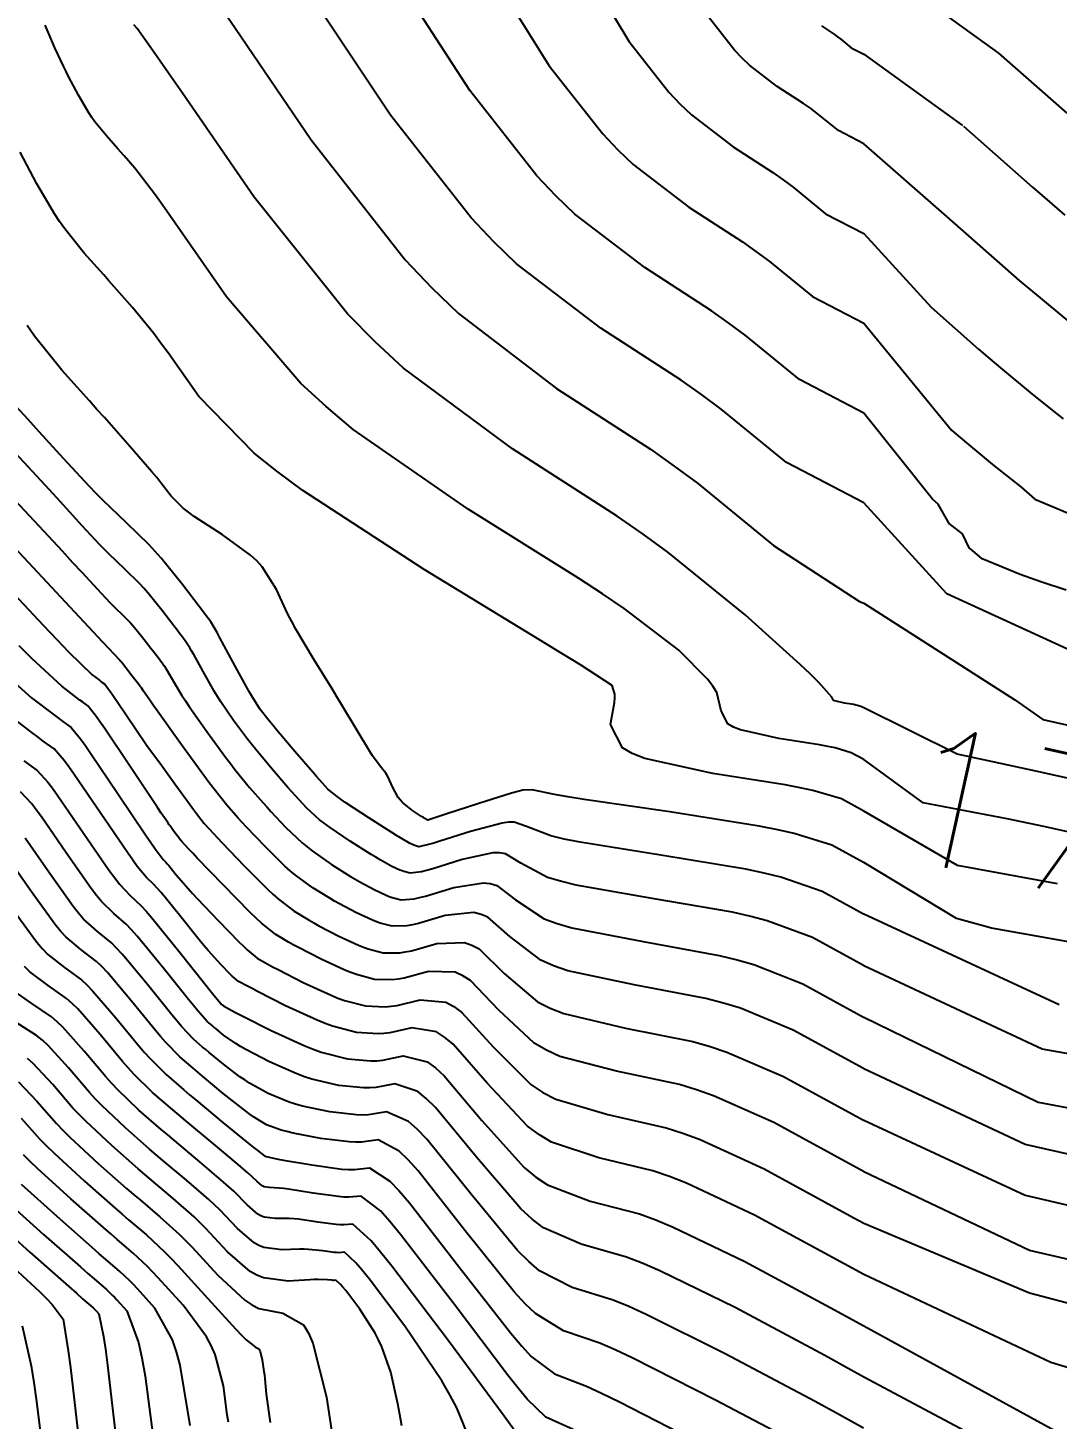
# Model space of a CAD drawing. Header units: metres. Extents: x 837117 to 838477, y 1189012 to 1191015.
# Drawn here: x 837976.96 to 838005.33, y 1189079.97 to 1189118.35 of the extents above; entities that cross this region are included whole.
import ezdxf

# ---------------------------------------------------------------- set-up
doc = ezdxf.new("R2010")
doc.units = ezdxf.units.M
doc.header["$LTSCALE"] = 0.3
doc.layers.add('COTAS 10', color=1, linetype='Continuous')
doc.layers.add('COTAS INT', color=252, linetype='Continuous')
doc.styles.get("Standard").update_dxf_attribs({"font": 'simplex.shx'})

msp = doc.modelspace()

# ---------------------------------------------------------------- linework, layer by layer
at = {"layer": 'COTAS 10'}
for points, elevation in [([(838005.609, 1189115.995), (838003.728, 1189117.65), (838000, 1189120.349)], 1800), ([(838005.582, 1189102.839), (838004.885, 1189103.071), (838004.311, 1189103.27), (838003.265, 1189103.704), (838002.995, 1189103.935), (838002.91, 1189104.005), (838002.719, 1189104.39), (838002.359, 1189104.678), (838002.051, 1189105.211), (838001.897, 1189105.343), (838000, 1189107.724), (837998.23, 1189108.644), (837996.732, 1189109.87), (837996.278, 1189110.206), (837995.807, 1189110.54), (837993.964, 1189111.735), (837992.036, 1189113.206), (837991.512, 1189113.714), (837990.991, 1189114.266), (837989.143, 1189116.624), (837987.523, 1189119.118)], 1790), ([(838005.342, 1189094.734), (838002.58, 1189095.24), (838000, 1189096.744), (837999.998, 1189096.745), (837999.388, 1189097.079), (837998.599, 1189097.315), (837998.243, 1189097.389), (837997.829, 1189097.467), (837995.839, 1189097.779), (837993.961, 1189098.192), (837993.618, 1189098.333), (837993.35, 1189098.485), (837993.021, 1189099.133), (837993.131, 1189099.738), (837993.14, 1189099.864), (837993.14, 1189099.972), (837993.064, 1189100.211), (837992.187, 1189100.774), (837991.681, 1189101.086), (837991.063, 1189101.466), (837987.88, 1189103.404), (837984.541, 1189105.583), (837983.823, 1189106.116), (837983.195, 1189106.619), (837981.673, 1189108.179), (837980.822, 1189109.383), (837980.617, 1189109.662), (837980.425, 1189109.916), (837979.843, 1189110.635), (837979.337, 1189111.207), (837979.193, 1189111.369), (837979.047, 1189111.533), (837978.508, 1189112.137), (837977.972, 1189112.804), (837977.829, 1189113.007), (837977.689, 1189113.217), (837977.201, 1189114.045), (837976.744, 1189114.92)], 1780), ([(838012.268, 1189085.783), (838004.454, 1189087.546), (838000, 1189089.635), (837999.993, 1189089.639), (837998.053, 1189090.701), (837996.6, 1189091.303), (837996.138, 1189091.444), (837995.65, 1189091.574), (837993.674, 1189091.95), (837991.844, 1189092.339), (837991.448, 1189092.476), (837991.1, 1189092.627), (837990.244, 1189093.279), (837989.64, 1189093.817), (837989.452, 1189093.895), (837989.255, 1189093.943), (837988.465, 1189093.861), (837987.724, 1189093.645), (837987.557, 1189093.608), (837987.406, 1189093.581), (837987.001, 1189093.566), (837986.669, 1189093.653), (837986.565, 1189093.69), (837986.455, 1189093.733), (837986.015, 1189093.936), (837985.543, 1189094.188), (837985.412, 1189094.261), (837985.282, 1189094.337), (837984.816, 1189094.624), (837984.33, 1189094.98), (837984.189, 1189095.099), (837984.044, 1189095.227), (837983.494, 1189095.764), (837982.985, 1189096.3), (837982.866, 1189096.428), (837982.756, 1189096.547), (837982.44, 1189096.902), (837982.088, 1189097.348), (837981.955, 1189097.525), (837981.807, 1189097.724), (837981.147, 1189098.636), (837980.532, 1189099.498), (837980.413, 1189099.667), (837980.316, 1189099.805), (837980.148, 1189100.049), (837980.085, 1189100.141), (837980.054, 1189100.182), (837980.018, 1189100.231), (837979.836, 1189100.468), (837979.658, 1189100.697), (837979.595, 1189100.778), (837979.545, 1189100.842), (837979.536, 1189100.853), (837979.534, 1189100.856), (837979.531, 1189100.858), (837979.522, 1189100.867), (837979.513, 1189100.877), (837979.51, 1189100.879), (837979.507, 1189100.882), (837979.497, 1189100.894), (837979.025, 1189101.401), (837976.463, 1189104.151)], 1770), ([(837976.842, 1189098.131), (837977.217, 1189097.864), (837977.509, 1189097.543), (837977.637, 1189097.373), (837977.785, 1189097.167), (837978.493, 1189096.134), (837979.202, 1189095.103), (837979.351, 1189094.899), (837979.48, 1189094.73), (837979.777, 1189094.416), (837980.083, 1189094.131), (837980.218, 1189093.98), (837980.374, 1189093.798), (837981.119, 1189092.882), (837981.836, 1189091.979), (837981.974, 1189091.805), (837982.086, 1189091.664), (837982.275, 1189091.432), (837982.298, 1189091.412), (837982.306, 1189091.406), (837982.314, 1189091.399), (837982.35, 1189091.369), (837982.575, 1189091.245), (837982.703, 1189091.178), (837982.86, 1189091.097), (837983.663, 1189090.688), (837984.588, 1189090.264), (837984.821, 1189090.174), (837985.045, 1189090.095), (837985.772, 1189089.907), (837986.41, 1189089.853), (837986.579, 1189089.857), (837986.743, 1189089.871), (837987.306, 1189089.992), (837987.966, 1189089.828), (837988.192, 1189089.661), (837988.436, 1189089.441), (837989.475, 1189088.21), (837990.638, 1189086.911), (837990.96, 1189086.649), (837991.284, 1189086.429), (837992.454, 1189085.987), (837993.821, 1189085.631), (837994.268, 1189085.465), (837994.745, 1189085.27), (837996.718, 1189084.323), (837999.193, 1189082.989), (837999.987, 1189082.55), (838000, 1189082.543), (838005.271, 1189079.661)], 1760), ([(837991.991, 1189079.688), (837991.233, 1189080.024), (837990.723, 1189080.519), (837990.473, 1189080.822), (837990.175, 1189081.195), (837988.706, 1189083.14), (837987.232, 1189085.065), (837986.931, 1189085.426), (837986.677, 1189085.712), (837986.146, 1189086.124), (837985.805, 1189086.09), (837985.67, 1189086.096), (837985.518, 1189086.107), (837984.822, 1189086.202), (837984.143, 1189086.31), (837984.001, 1189086.329), (837983.88, 1189086.345), (837983.61, 1189086.363), (837983.474, 1189086.38), (837983.438, 1189086.396), (837983.403, 1189086.415), (837983.278, 1189086.523), (837983.02, 1189086.765), (837982.9, 1189086.87), (837982.758, 1189086.991), (837982.071, 1189087.565), (837981.312, 1189088.197), (837981.125, 1189088.354), (837980.949, 1189088.504), (837980.396, 1189088.984), (837979.877, 1189089.49), (837979.722, 1189089.657), (837979.563, 1189089.836), (837978.946, 1189090.579), (837978.332, 1189091.284), (837978.174, 1189091.439), (837978.021, 1189091.577), (837977.515, 1189091.928), (837977.012, 1189092.305), (837976.861, 1189092.459)], 1750), ([(837976.772, 1189088.276), (837977.29, 1189087.693), (837977.471, 1189087.51), (837977.668, 1189087.316), (837978.517, 1189086.535), (837979.36, 1189085.794), (837979.555, 1189085.625), (837979.732, 1189085.472), (837980.229, 1189085.05), (837980.723, 1189084.588), (837980.897, 1189084.409), (837981.089, 1189084.207), (837981.917, 1189083.296), (837982.688, 1189082.449), (837982.844, 1189082.288), (837982.974, 1189082.159), (837983.235, 1189081.958), (837983.322, 1189081.909), (837983.343, 1189081.875), (837983.362, 1189081.832), (837983.418, 1189081.605), (837983.464, 1189081.288), (837983.476, 1189081.188), (837983.488, 1189081.082), (837983.53, 1189080.658), (837983.637, 1189079.875)], 1740), ([(837976.318, 1189084.37), (837977.278, 1189083.487), (837977.468, 1189083.297), (837977.627, 1189083.131), (837977.927, 1189082.727), (837978.071, 1189081.854), (837978.131, 1189081.392), (837978.199, 1189080.834), (837978.518, 1189078.023)], 1730)]:
    msp.add_lwpolyline(points, dxfattribs=dict(at, elevation=elevation))
at = {"layer": 'COTAS INT'}
for points, elevation in [([(837992.37, 1189119.908), (837993.521, 1189117.985), (837994.624, 1189116.578), (837994.934, 1189116.249), (837995.247, 1189115.945), (837996.398, 1189115.068), (837997.498, 1189114.355), (837997.779, 1189114.155), (837998.05, 1189113.955), (837998.944, 1189113.223), (838000, 1189112.674), (838001.854, 1189110.643), (838003.165, 1189109.486), (838003.479, 1189109.215), (838003.771, 1189108.966), (838004.647, 1189108.247), (838005.327, 1189107.704), (838005.496, 1189107.565)], 1794), ([(837989.947, 1189119.513), (837991.332, 1189117.305), (837992.807, 1189115.422), (837993.223, 1189114.981), (837993.642, 1189114.575), (837995.181, 1189113.401), (837996.653, 1189112.448), (837997.029, 1189112.181), (837997.391, 1189111.912), (837998.587, 1189110.934), (838000, 1189110.199), (838002.421, 1189107.254), (838002.66, 1189107.047), (838002.884, 1189106.857), (838003.553, 1189106.307), (838004.074, 1189105.891), (838004.203, 1189105.785), (838004.326, 1189105.684), (838004.716, 1189105.35), (838006.124, 1189104.755)], 1792), ([(837982.262, 1189118.948), (837982.676, 1189118.327), (837984.766, 1189115.263), (837987.358, 1189111.954), (837988.089, 1189111.179), (837988.825, 1189110.466), (837991.531, 1189108.403), (837994.117, 1189106.726), (837994.778, 1189106.257), (837995.415, 1189105.785), (837997.516, 1189104.065), (837999.884, 1189102.529), (838000, 1189102.478), (838004.162, 1189099.813), (838004.937, 1189099.27), (838010.816, 1189097.949)], 1786), ([(838006.126, 1189096.065), (838004.962, 1189096.314), (838003.957, 1189096.525), (838001.642, 1189096.971), (838000, 1189098.166), (837999.999, 1189098.167), (837999.656, 1189098.354), (837999.211, 1189098.488), (837999.01, 1189098.529), (837998.777, 1189098.573), (837997.656, 1189098.749), (837996.598, 1189098.981), (837996.405, 1189099.061), (837996.254, 1189099.147), (837996.069, 1189099.511), (837995.947, 1189100.016), (837995.837, 1189100.19), (837995.693, 1189100.379), (837994.898, 1189101.184), (837993.392, 1189102.329), (837992.801, 1189102.732), (837992.134, 1189103.172), (837989.097, 1189105.07), (837985.928, 1189107.271), (837985.178, 1189107.901), (837984.483, 1189108.541), (837982.435, 1189110.93), (837981.021, 1189112.965), (837980.726, 1189113.381), (837980.473, 1189113.735), (837979.908, 1189114.481), (837979.609, 1189114.818), (837979.439, 1189115.01), (837979.12, 1189115.366), (837978.805, 1189115.759), (837978.721, 1189115.879), (837978.638, 1189116.003), (837978.35, 1189116.49), (837978.081, 1189117.006), (837978.01, 1189117.148), (837977.94, 1189117.29), (837977.698, 1189117.799), (837977.486, 1189118.291), (837977.435, 1189118.421)], 1782), ([(838010.704, 1189096.517), (838004.741, 1189097.841), (838003.555, 1189098.101), (838002.572, 1189098.315), (838000, 1189099.588), (837999.923, 1189099.63), (837999.823, 1189099.66), (837999.778, 1189099.669), (837999.725, 1189099.679), (837999.473, 1189099.719), (837999.235, 1189099.771), (837999.192, 1189099.789), (837999.158, 1189099.808), (837999.116, 1189099.89), (837998.764, 1189100.294), (837998.534, 1189100.516), (837998.246, 1189100.785), (837996.731, 1189102.158), (837994.597, 1189103.884), (837993.92, 1189104.378), (837993.206, 1189104.877), (837990.314, 1189106.736), (837987.315, 1189108.958), (837986.533, 1189109.686), (837985.772, 1189110.464), (837983.197, 1189113.681), (837981.22, 1189116.546), (837980.835, 1189117.101), (837980.52, 1189117.553), (837979.972, 1189118.327), (837979.882, 1189118.429)], 1784), ([(838007.922, 1189100.15), (838002.294, 1189102.733), (838000, 1189105.248), (837997.873, 1189106.355), (837996.073, 1189107.828), (837995.528, 1189108.231), (837994.962, 1189108.633), (837992.748, 1189110.069), (837990.431, 1189111.836), (837989.8, 1189112.446), (837989.175, 1189113.11), (837986.954, 1189115.943), (837985.099, 1189118.722)], 1788), ([(838005.74, 1189110.188), (838004.658, 1189111.076), (838004.298, 1189111.384), (838003.91, 1189111.718), (838002.29, 1189113.148), (838000, 1189115.149), (837999.3, 1189115.513), (837998.709, 1189115.997), (837998.529, 1189116.13), (837998.343, 1189116.262), (837997.615, 1189116.734), (837996.853, 1189117.315), (837996.646, 1189117.516), (837996.44, 1189117.734), (837995.71, 1189118.666)], 1796), ([(837998.832, 1189118.4), (837999.189, 1189118.169), (837999.28, 1189118.104), (837999.368, 1189118.039), (837999.657, 1189117.802), (838000, 1189117.624), (838002.726, 1189115.652)], 1798), ([(838002.746, 1189115.634), (838004.655, 1189113.95), (838005.116, 1189113.552), (838005.546, 1189113.186)], 1798), ([(838006.727, 1189092.944), (838003.518, 1189093.51), (838002.554, 1189093.776), (838000, 1189095.322), (837999.997, 1189095.324), (837999.121, 1189095.803), (837998.083, 1189096.129), (837997.633, 1189096.227), (837997.114, 1189096.328), (837994.651, 1189096.72), (837992.292, 1189097.066), (837991.838, 1189097.138), (837991.47, 1189097.2), (837990.859, 1189097.334), (837990.604, 1189097.317), (837990.461, 1189097.283), (837990.286, 1189097.235), (837989.393, 1189096.956), (837988.508, 1189096.663), (837988.339, 1189096.608), (837988.203, 1189096.563), (837987.984, 1189096.492), (837987.979, 1189096.494), (837987.977, 1189096.494), (837987.975, 1189096.495), (837987.968, 1189096.498), (837987.901, 1189096.541), (837987.861, 1189096.566), (837987.812, 1189096.597), (837987.56, 1189096.759), (837987.285, 1189096.981), (837987.222, 1189097.05), (837987.166, 1189097.122), (837987.009, 1189097.409), (837986.89, 1189097.678), (837986.857, 1189097.739), (837986.824, 1189097.793), (837986.704, 1189097.94), (837986.528, 1189098.163), (837986.46, 1189098.265), (837986.383, 1189098.384), (837986.034, 1189098.962), (837985.603, 1189099.687), (837985.475, 1189099.899), (837985.342, 1189100.116), (837984.83, 1189100.942), (837984.346, 1189101.758), (837984.231, 1189101.969), (837984.125, 1189102.173), (837983.808, 1189102.855), (837983.419, 1189103.477), (837983.267, 1189103.644), (837983.095, 1189103.807), (837982.312, 1189104.376), (837981.543, 1189104.873), (837981.381, 1189104.991), (837981.239, 1189105.101), (837980.911, 1189105.428), (837980.623, 1189105.802), (837980.508, 1189105.942), (837980.377, 1189106.097), (837979.779, 1189106.788), (837979.065, 1189107.596), (837978.861, 1189107.825), (837978.656, 1189108.056), (837977.895, 1189108.908), (837977.14, 1189109.848), (837976.938, 1189110.134)], 1778), ([(838005.388, 1189091.401), (838000, 1189093.901), (837999.996, 1189093.903), (837998.854, 1189094.528), (837997.712, 1189094.923), (837997.259, 1189095.031), (837996.748, 1189095.139), (837994.407, 1189095.528), (837992.18, 1189095.884), (837991.741, 1189095.973), (837991.378, 1189096.056), (837990.705, 1189096.321), (837990.363, 1189096.442), (837990.208, 1189096.436), (837990.028, 1189096.412), (837989.161, 1189096.182), (837988.312, 1189095.909), (837988.144, 1189095.858), (837988.004, 1189095.817), (837987.738, 1189095.761), (837987.651, 1189095.784), (837987.624, 1189095.793), (837987.595, 1189095.805), (837987.48, 1189095.858), (837987.232, 1189096.003), (837987.12, 1189096.073), (837986.989, 1189096.155), (837986.357, 1189096.557), (837985.724, 1189096.973), (837985.592, 1189097.065), (837985.479, 1189097.145), (837985.226, 1189097.35), (837985.007, 1189097.592), (837984.915, 1189097.697), (837984.81, 1189097.818), (837984.316, 1189098.391), (837983.815, 1189098.982), (837983.706, 1189099.115), (837983.609, 1189099.234), (837983.364, 1189099.55), (837983.149, 1189099.89), (837983.071, 1189100.024), (837982.985, 1189100.175), (837982.608, 1189100.863), (837982.253, 1189101.52), (837982.181, 1189101.65), (837982.121, 1189101.759), (837981.998, 1189101.966), (837981.847, 1189102.163), (837981.77, 1189102.265), (837981.676, 1189102.388), (837981.209, 1189103.004), (837980.628, 1189103.721), (837980.463, 1189103.907), (837980.296, 1189104.088), (837979.678, 1189104.697), (837979.027, 1189105.318), (837978.84, 1189105.507), (837978.649, 1189105.703), (837977.935, 1189106.472), (837977.269, 1189107.208), (837977.11, 1189107.384), (837976.961, 1189107.547), (837976.511, 1189108.036)], 1776), ([(838009.498, 1189089.364), (838004.921, 1189090.175), (838000, 1189092.479), (837999.995, 1189092.482), (837998.587, 1189093.252), (837997.341, 1189093.716), (837996.886, 1189093.835), (837996.382, 1189093.951), (837994.163, 1189094.335), (837992.068, 1189094.703), (837991.643, 1189094.807), (837991.285, 1189094.913), (837990.551, 1189095.307), (837990.122, 1189095.567), (837989.956, 1189095.589), (837989.77, 1189095.589), (837988.929, 1189095.408), (837988.116, 1189095.154), (837987.948, 1189095.108), (837987.805, 1189095.072), (837987.492, 1189095.029), (837987.324, 1189095.073), (837987.271, 1189095.092), (837987.215, 1189095.114), (837986.992, 1189095.217), (837986.669, 1189095.398), (837986.551, 1189095.469), (837986.42, 1189095.549), (837985.843, 1189095.912), (837985.26, 1189096.309), (837985.124, 1189096.409), (837985, 1189096.506), (837984.649, 1189096.821), (837984.333, 1189097.161), (837984.232, 1189097.274), (837984.125, 1189097.394), (837983.691, 1189097.895), (837983.239, 1189098.438), (837983.122, 1189098.585), (837983.008, 1189098.73), (837982.625, 1189099.245), (837982.277, 1189099.759), (837982.185, 1189099.905), (837982.095, 1189100.051), (837981.788, 1189100.592), (837981.53, 1189101.06), (837981.472, 1189101.161), (837981.42, 1189101.25), (837981.277, 1189101.466), (837981.117, 1189101.674), (837981.054, 1189101.757), (837980.982, 1189101.851), (837980.654, 1189102.284), (837980.264, 1189102.765), (837980.153, 1189102.89), (837980.041, 1189103.011), (837979.626, 1189103.42), (837979.189, 1189103.838), (837979.063, 1189103.965), (837978.935, 1189104.096), (837978.455, 1189104.613), (837977.855, 1189105.272), (837977.65, 1189105.495), (837977.429, 1189105.734), (837976.495, 1189106.741)], 1774), ([(837976.479, 1189105.446), (837977.898, 1189103.92), (837978.191, 1189103.605), (837978.44, 1189103.336), (837978.976, 1189102.753), (837979.221, 1189102.489), (837979.287, 1189102.422), (837979.351, 1189102.357), (837979.574, 1189102.144), (837979.786, 1189101.935), (837979.844, 1189101.873), (837979.9, 1189101.809), (837980.1, 1189101.563), (837980.289, 1189101.315), (837980.339, 1189101.249), (837980.388, 1189101.186), (837980.557, 1189100.967), (837980.719, 1189100.74), (837980.763, 1189100.672), (837980.808, 1189100.6), (837980.968, 1189100.32), (837981.205, 1189099.928), (837981.299, 1189099.786), (837981.405, 1189099.629), (837981.886, 1189098.94), (837982.408, 1189098.227), (837982.539, 1189098.055), (837982.663, 1189097.893), (837983.065, 1189097.398), (837983.441, 1189096.971), (837983.549, 1189096.851), (837983.659, 1189096.731), (837984.071, 1189096.292), (837984.522, 1189095.866), (837984.656, 1189095.754), (837984.795, 1189095.644), (837985.33, 1189095.268), (837985.851, 1189094.943), (837985.982, 1189094.865), (837986.106, 1189094.793), (837986.503, 1189094.577), (837986.835, 1189094.424), (837986.918, 1189094.391), (837986.996, 1189094.363), (837987.247, 1189094.297), (837987.605, 1189094.326), (837987.752, 1189094.358), (837987.92, 1189094.399), (837988.697, 1189094.635), (837989.513, 1189094.766), (837989.704, 1189094.742), (837989.881, 1189094.692), (837990.397, 1189094.293), (837991.193, 1189093.77), (837991.546, 1189093.642), (837991.956, 1189093.521), (837993.919, 1189093.143), (837996.016, 1189092.762), (837996.512, 1189092.64), (837996.97, 1189092.509), (837998.32, 1189091.977), (837999.994, 1189091.061), (838000, 1189091.058), (838004.804, 1189088.714), (838010.883, 1189087.573)], 1772), ([(837975.497, 1189103.876), (837977.381, 1189101.868), (837977.762, 1189101.469), (837978.081, 1189101.138), (837978.725, 1189100.506), (837978.928, 1189100.351), (837978.969, 1189100.32), (837979.004, 1189100.294), (837979.076, 1189100.242), (837979.179, 1189100.11), (837979.233, 1189100.033), (837979.298, 1189099.939), (837979.626, 1189099.453), (837979.966, 1189098.946), (837980.04, 1189098.838), (837980.104, 1189098.745), (837980.258, 1189098.529), (837980.43, 1189098.295), (837980.505, 1189098.192), (837980.592, 1189098.072), (837981.005, 1189097.496), (837981.427, 1189096.912), (837981.52, 1189096.786), (837981.603, 1189096.675), (837981.815, 1189096.405), (837982.072, 1189096.123), (837982.183, 1189096.005), (837982.311, 1189095.87), (837982.916, 1189095.235), (837983.565, 1189094.588), (837983.721, 1189094.444), (837983.866, 1189094.315), (837984.302, 1189093.979), (837984.714, 1189093.731), (837984.843, 1189093.657), (837984.979, 1189093.582), (837985.527, 1189093.296), (837986.075, 1189093.043), (837986.211, 1189092.989), (837986.341, 1189092.943), (837986.755, 1189092.834), (837987.207, 1189092.835), (837987.361, 1189092.858), (837987.528, 1189092.89), (837988.233, 1189093.087), (837988.997, 1189093.12), (837989.2, 1189093.048), (837989.4, 1189092.941), (837990.09, 1189092.265), (837991.008, 1189091.484), (837991.351, 1189091.311), (837991.732, 1189091.157), (837993.43, 1189090.758), (837995.284, 1189090.385), (837995.764, 1189090.248), (837996.229, 1189090.096), (837997.786, 1189089.425), (837999.993, 1189088.218), (838000, 1189088.214), (838004.454, 1189086.144), (838013.653, 1189083.993)], 1768), ([(838015.038, 1189082.203), (838004.57, 1189084.626), (838000, 1189086.793), (837999.992, 1189086.797), (837997.519, 1189088.15), (837995.858, 1189088.89), (837995.39, 1189089.052), (837994.918, 1189089.197), (837993.186, 1189089.565), (837991.62, 1189089.975), (837991.253, 1189090.145), (837990.915, 1189090.341), (837989.936, 1189091.251), (837989.159, 1189092.066), (837988.948, 1189092.201), (837988.739, 1189092.297), (837988.001, 1189092.314), (837987.331, 1189092.135), (837987.165, 1189092.108), (837987.008, 1189092.089), (837986.509, 1189092.102), (837986.014, 1189092.233), (837985.858, 1189092.288), (837985.695, 1189092.352), (837985.039, 1189092.655), (837984.416, 1189092.977), (837984.274, 1189093.054), (837984.145, 1189093.125), (837983.788, 1189093.335), (837983.401, 1189093.651), (837983.253, 1189093.789), (837983.087, 1189093.948), (837982.339, 1189094.707), (837981.636, 1189095.439), (837981.5, 1189095.582), (837981.387, 1189095.7), (837981.19, 1189095.909), (837981.139, 1189095.974), (837981.119, 1189096.001), (837981.096, 1189096.032), (837980.994, 1189096.173), (837980.894, 1189096.313), (837980.873, 1189096.342), (837980.854, 1189096.367), (837980.813, 1189096.424), (837980.634, 1189096.688), (837980.529, 1189096.845), (837980.4, 1189097.037), (837979.737, 1189098.031), (837979.066, 1189099.027), (837978.933, 1189099.22), (837978.822, 1189099.378), (837978.612, 1189099.648), (837978.463, 1189099.753), (837978.392, 1189099.806), (837978.307, 1189099.87), (837977.892, 1189100.188), (837977.065, 1189100.953), (837976.721, 1189101.3)], 1766), ([(837976.049, 1189100.769), (837977.059, 1189099.869), (837977.687, 1189099.389), (837977.923, 1189099.212), (837978.147, 1189099.053), (837978.403, 1189098.737), (837978.532, 1189098.557), (837978.686, 1189098.338), (837979.448, 1189097.211), (837980.2, 1189096.09), (837980.347, 1189095.875), (837980.468, 1189095.7), (837980.682, 1189095.412), (837980.764, 1189095.334), (837980.801, 1189095.292), (837980.844, 1189095.242), (837981.049, 1189094.989), (837981.376, 1189094.605), (837981.496, 1189094.472), (837981.627, 1189094.328), (837982.208, 1189093.713), (837982.774, 1189093.137), (837982.897, 1189093.017), (837983.005, 1189092.915), (837983.275, 1189092.69), (837983.576, 1189092.518), (837983.705, 1189092.45), (837983.853, 1189092.372), (837984.55, 1189092.015), (837985.315, 1189091.662), (837985.505, 1189091.587), (837985.686, 1189091.522), (837986.263, 1189091.371), (837986.809, 1189091.344), (837986.97, 1189091.358), (837987.135, 1189091.38), (837987.77, 1189091.54), (837988.481, 1189091.474), (837988.696, 1189091.354), (837988.918, 1189091.191), (837989.782, 1189090.237), (837990.823, 1189089.197), (837991.155, 1189088.98), (837991.508, 1189088.793), (837992.942, 1189088.372), (837994.552, 1189088.008), (837995.016, 1189087.857), (837995.487, 1189087.683), (837997.252, 1189086.874), (837999.728, 1189085.526), (838000, 1189085.374), (838004.57, 1189083.457), (838015.616, 1189080.538)], 1764), ([(838008.249, 1189080.595), (838005.154, 1189081.53), (838000, 1189083.958), (837999.461, 1189084.258), (837996.985, 1189085.599), (837995.116, 1189086.477), (837994.642, 1189086.661), (837994.187, 1189086.82), (837992.698, 1189087.18), (837991.396, 1189087.611), (837991.058, 1189087.814), (837990.73, 1189088.054), (837989.629, 1189089.224), (837988.677, 1189090.316), (837988.444, 1189090.507), (837988.224, 1189090.651), (837987.538, 1189090.766), (837986.939, 1189090.626), (837986.774, 1189090.607), (837986.61, 1189090.598), (837986.018, 1189090.639), (837985.359, 1189090.812), (837985.152, 1189090.886), (837984.935, 1189090.972), (837984.062, 1189091.374), (837983.29, 1189091.767), (837983.136, 1189091.846), (837983.008, 1189091.912), (837982.761, 1189092.046), (837982.641, 1189092.146), (837982.593, 1189092.191), (837982.538, 1189092.244), (837982.287, 1189092.5), (837981.931, 1189092.896), (837981.811, 1189093.038), (837981.682, 1189093.193), (837981.136, 1189093.869), (837980.628, 1189094.496), (837980.522, 1189094.62), (837980.432, 1189094.722), (837980.23, 1189094.914), (837979.974, 1189095.215), (837979.849, 1189095.387), (837979.701, 1189095.597), (837978.97, 1189096.672), (837978.236, 1189097.752), (837978.084, 1189097.965), (837977.956, 1189098.14), (837977.682, 1189098.459), (837977.382, 1189098.671), (837977.238, 1189098.779), (837977.067, 1189098.908), (837976.226, 1189099.551)], 1762), ([(838006.264, 1189077.792), (838000, 1189081.129), (837999.657, 1189081.319), (837998.926, 1189081.721), (837996.451, 1189083.047), (837994.375, 1189084.064), (837993.894, 1189084.269), (837993.455, 1189084.442), (837992.209, 1189084.795), (837991.171, 1189085.247), (837990.863, 1189085.483), (837990.545, 1189085.768), (837989.321, 1189087.196), (837988.195, 1189088.566), (837987.94, 1189088.814), (837987.708, 1189089.004), (837987.074, 1189089.219), (837986.547, 1189089.116), (837986.383, 1189089.107), (837986.211, 1189089.107), (837985.526, 1189089.176), (837984.786, 1189089.35), (837984.579, 1189089.417), (837984.372, 1189089.491), (837983.62, 1189089.823), (837982.965, 1189090.169), (837982.819, 1189090.252), (837982.689, 1189090.33), (837982.348, 1189090.563), (837982.134, 1189090.742), (837982.083, 1189090.784), (837982.036, 1189090.824), (837981.899, 1189090.942), (837981.644, 1189091.23), (837981.524, 1189091.376), (837981.381, 1189091.55), (837980.685, 1189092.421), (837979.966, 1189093.295), (837979.809, 1189093.472), (837979.671, 1189093.62), (837979.325, 1189093.919), (837978.987, 1189094.245), (837978.853, 1189094.411), (837978.703, 1189094.609), (837978.015, 1189095.596), (837977.335, 1189096.582), (837977.189, 1189096.78), (837977.062, 1189096.945), (837976.753, 1189097.27)], 1758), ([(837999.989, 1189079.724), (837999.327, 1189080.088), (837998.658, 1189080.452), (837996.184, 1189081.772), (837994.004, 1189082.857), (837993.52, 1189083.074), (837993.089, 1189083.254), (837991.965, 1189083.602), (837991.059, 1189084.065), (837990.765, 1189084.318), (837990.453, 1189084.625), (837989.167, 1189086.182), (837987.955, 1189087.691), (837987.688, 1189087.967), (837987.45, 1189088.181), (837986.842, 1189088.445), (837986.351, 1189088.362), (837986.187, 1189088.357), (837986.012, 1189088.361), (837985.28, 1189088.444), (837984.527, 1189088.606), (837984.338, 1189088.659), (837984.157, 1189088.717), (837983.577, 1189088.957), (837983.069, 1189089.241), (837982.935, 1189089.326), (837982.803, 1189089.415), (837982.347, 1189089.758), (837981.953, 1189090.085), (837981.861, 1189090.163), (837981.775, 1189090.235), (837981.523, 1189090.453), (837981.203, 1189090.795), (837981.073, 1189090.946), (837980.927, 1189091.122), (837980.25, 1189091.961), (837979.557, 1189092.792), (837979.4, 1189092.964), (837979.259, 1189093.109), (837978.872, 1189093.421), (837978.493, 1189093.76), (837978.355, 1189093.923), (837978.203, 1189094.115), (837977.538, 1189095.058), (837976.885, 1189095.997)], 1756), ([(837998.391, 1189079.184), (837995.917, 1189080.496), (837993.633, 1189081.65), (837993.146, 1189081.878), (837992.723, 1189082.065), (837991.721, 1189082.409), (837990.947, 1189082.883), (837990.668, 1189083.152), (837990.36, 1189083.481), (837989.014, 1189085.168), (837987.714, 1189086.816), (837987.436, 1189087.12), (837987.193, 1189087.358), (837986.61, 1189087.671), (837986.155, 1189087.607), (837985.992, 1189087.607), (837985.813, 1189087.616), (837985.034, 1189087.712), (837984.267, 1189087.861), (837984.096, 1189087.902), (837983.942, 1189087.943), (837983.534, 1189088.091), (837983.174, 1189088.313), (837983.05, 1189088.401), (837982.916, 1189088.5), (837982.345, 1189088.952), (837981.773, 1189089.428), (837981.638, 1189089.541), (837981.513, 1189089.647), (837981.147, 1189089.963), (837980.761, 1189090.36), (837980.623, 1189090.516), (837980.472, 1189090.693), (837979.815, 1189091.5), (837979.149, 1189092.29), (837978.992, 1189092.455), (837978.846, 1189092.598), (837978.42, 1189092.924), (837977.999, 1189093.275), (837977.857, 1189093.435), (837977.704, 1189093.621), (837977.06, 1189094.519), (837976.435, 1189095.412)], 1754), ([(837976.583, 1189093.981), (837977.205, 1189093.127), (837977.359, 1189092.947), (837977.505, 1189092.79), (837977.967, 1189092.426), (837978.434, 1189092.088), (837978.583, 1189091.947), (837978.74, 1189091.787), (837979.38, 1189091.04), (837980.017, 1189090.265), (837980.173, 1189090.087), (837980.319, 1189089.925), (837980.772, 1189089.473), (837981.252, 1189089.058), (837981.416, 1189088.92), (837981.593, 1189088.771), (837982.344, 1189088.147), (837983.03, 1189087.585), (837983.166, 1189087.475), (837983.279, 1189087.385), (837983.491, 1189087.225), (837983.727, 1189087.169), (837983.854, 1189087.145), (837984.008, 1189087.116), (837984.788, 1189086.981), (837985.614, 1189086.87), (837985.796, 1189086.857), (837985.958, 1189086.852), (837986.378, 1189086.898), (837986.935, 1189086.535), (837987.183, 1189086.273), (837987.473, 1189085.94), (837988.86, 1189084.154), (837990.268, 1189082.338), (837990.57, 1189081.987), (837990.835, 1189081.701), (837991.477, 1189081.217), (837992.357, 1189080.877), (837992.773, 1189080.682), (837993.262, 1189080.444), (837995.65, 1189079.221)], 1752), ([(837990.375, 1189079.656), (837990.083, 1189080.052), (837988.552, 1189082.126), (837986.991, 1189084.19), (837986.679, 1189084.579), (837986.419, 1189084.889), (837985.914, 1189085.35), (837985.667, 1189085.326), (837985.569, 1189085.33), (837985.458, 1189085.338), (837984.953, 1189085.407), (837984.416, 1189085.482), (837984.285, 1189085.494), (837984.162, 1189085.502), (837983.785, 1189085.501), (837983.467, 1189085.543), (837983.382, 1189085.579), (837983.298, 1189085.625), (837983.006, 1189085.877), (837982.634, 1189086.254), (837982.499, 1189086.378), (837982.351, 1189086.511), (837981.703, 1189087.062), (837980.996, 1189087.652), (837980.811, 1189087.808), (837980.631, 1189087.962), (837980.02, 1189088.494), (837979.435, 1189089.055), (837979.272, 1189089.228), (837979.108, 1189089.408), (837978.511, 1189090.118), (837977.923, 1189090.781), (837977.765, 1189090.931), (837977.609, 1189091.066), (837977.062, 1189091.431), (837976.518, 1189091.82)], 1748), ([(837989.247, 1189079.131), (837988.783, 1189080.284), (837988.591, 1189080.644), (837988.371, 1189081.022), (837987.349, 1189082.537), (837986.362, 1189083.842), (837986.165, 1189084.088), (837986.001, 1189084.285), (837985.683, 1189084.577), (837985.528, 1189084.561), (837985.467, 1189084.564), (837985.398, 1189084.569), (837985.084, 1189084.612), (837984.689, 1189084.654), (837984.569, 1189084.658), (837984.445, 1189084.66), (837983.96, 1189084.64), (837983.459, 1189084.706), (837983.326, 1189084.762), (837983.194, 1189084.835), (837982.734, 1189085.232), (837982.247, 1189085.742), (837982.099, 1189085.885), (837981.944, 1189086.03), (837981.334, 1189086.559), (837980.68, 1189087.107), (837980.497, 1189087.262), (837980.313, 1189087.42), (837979.644, 1189088.004), (837978.994, 1189088.62), (837978.822, 1189088.798), (837978.654, 1189088.979), (837978.076, 1189089.658), (837977.515, 1189090.279), (837977.356, 1189090.423), (837977.197, 1189090.555), (837976.61, 1189090.933)], 1746), ([(837987.266, 1189079.784), (837987.212, 1189080.101), (837987.159, 1189080.395), (837986.963, 1189081.263), (837986.712, 1189081.966), (837986.624, 1189082.155), (837986.527, 1189082.342), (837986.107, 1189082.999), (837985.718, 1189083.514), (837985.641, 1189083.611), (837985.576, 1189083.688), (837985.451, 1189083.803), (837985.39, 1189083.797), (837985.366, 1189083.798), (837985.339, 1189083.8), (837985.215, 1189083.817), (837984.961, 1189083.826), (837984.853, 1189083.823), (837984.727, 1189083.817), (837984.135, 1189083.778), (837983.452, 1189083.869), (837983.269, 1189083.946), (837983.089, 1189084.044), (837982.461, 1189084.587), (837981.861, 1189085.23), (837981.698, 1189085.393), (837981.537, 1189085.549), (837980.966, 1189086.056), (837980.364, 1189086.562), (837980.183, 1189086.717), (837979.996, 1189086.878), (837979.268, 1189087.514), (837978.552, 1189088.186), (837978.372, 1189088.369), (837978.199, 1189088.55), (837977.642, 1189089.197), (837977.106, 1189089.776), (837976.947, 1189089.915)], 1744), ([(837976.698, 1189089.273), (837977.207, 1189088.737), (837977.745, 1189088.122), (837977.921, 1189087.939), (837978.11, 1189087.751), (837978.893, 1189087.025), (837979.678, 1189086.336), (837979.869, 1189086.171), (837980.048, 1189086.017), (837980.597, 1189085.553), (837981.13, 1189085.068), (837981.298, 1189084.901), (837981.475, 1189084.719), (837982.189, 1189083.941), (837982.935, 1189083.25), (837983.132, 1189083.122), (837983.324, 1189083.022), (837983.986, 1189082.892), (837984.556, 1189082.567), (837984.691, 1189082.345), (837984.816, 1189082.066), (837985.185, 1189080.58), (837985.449, 1189078.872)], 1742), ([(837982.489, 1189079.888), (837982.454, 1189080.088), (837982.346, 1189080.89), (837982.119, 1189081.757), (837982.008, 1189081.998), (837981.877, 1189082.239), (837981.234, 1189083.114), (837980.55, 1189083.867), (837980.394, 1189084.032), (837980.253, 1189084.178), (837979.861, 1189084.547), (837979.416, 1189084.927), (837979.24, 1189085.079), (837979.043, 1189085.252), (837978.141, 1189086.045), (837977.226, 1189086.881), (837977.021, 1189087.08), (837976.835, 1189087.265)], 1738), ([(837981.427, 1189079.791), (837981.152, 1189081.457), (837981.053, 1189081.828), (837980.943, 1189082.16), (837980.461, 1189083.033), (837979.979, 1189083.565), (837979.869, 1189083.681), (837979.769, 1189083.784), (837979.492, 1189084.045), (837979.099, 1189084.382), (837978.926, 1189084.533), (837978.725, 1189084.709), (837977.765, 1189085.556), (837976.785, 1189086.446)], 1736), ([(837976.343, 1189086.011), (837977.389, 1189085.066), (837978.407, 1189084.167), (837978.612, 1189083.987), (837978.783, 1189083.837), (837979.124, 1189083.542), (837979.285, 1189083.39), (837979.343, 1189083.33), (837979.407, 1189083.262), (837979.688, 1189082.953), (837980.008, 1189082.08), (837980.097, 1189081.658), (837980.186, 1189081.157), (837980.508, 1189078.693)], 1734), ([(837975.901, 1189085.576), (837977.014, 1189084.576), (837978.09, 1189083.625), (837978.298, 1189083.441), (837978.467, 1189083.292), (837978.756, 1189083.039), (837978.801, 1189082.996), (837978.818, 1189082.979), (837978.836, 1189082.96), (837978.915, 1189082.872), (837979.046, 1189082.252), (837979.097, 1189081.897), (837979.154, 1189081.462), (837979.411, 1189079.232)], 1732), ([(837976.798, 1189082.54), (837977.047, 1189081.443), (837977.121, 1189080.985), (837977.198, 1189080.46), (837977.498, 1189078.01)], 1728)]:
    msp.add_lwpolyline(points, dxfattribs=dict(at, elevation=elevation))

# ---------------------------------------------------------------- texts
at = {"layer": 'COTAS 10', "insert": (838000.511, 1189095.566, 1780), "char_height": 3.8, "attachment_point": 7, "rotation": 347.5406}
msp.add_mtext('1780', dxfattribs=at)

doc.saveas('drawing.dxf')
